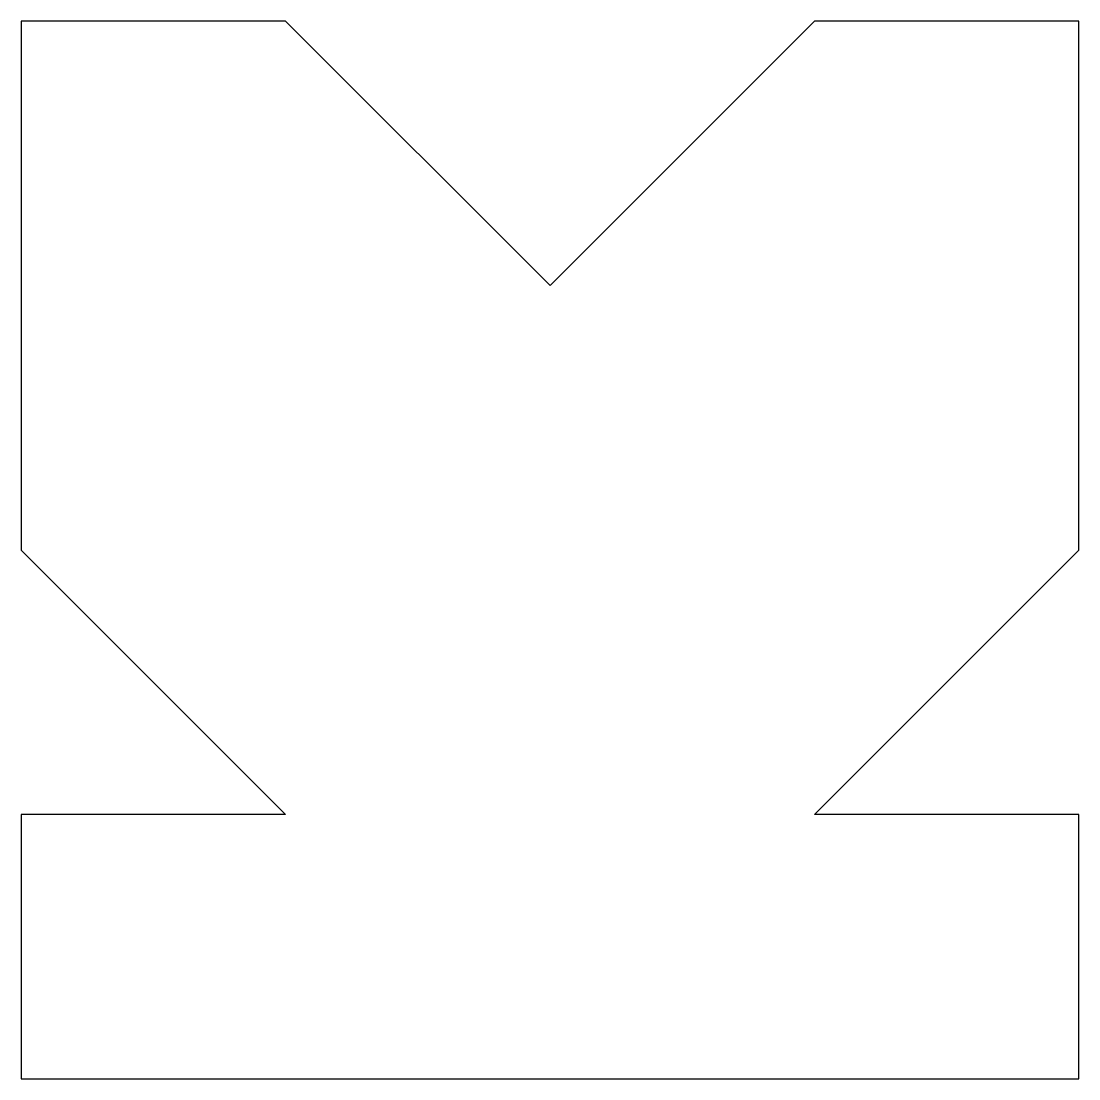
# Model space of a CAD drawing. Header units: centimetres. Extents: x 3 to 7, y 1 to 5.
import ezdxf

# ---------------------------------------------------------------- set-up
doc = ezdxf.new("R2010")
doc.units = ezdxf.units.CM

msp = doc.modelspace()

# ---------------------------------------------------------------- linework, layer by layer
for p, q in [((4, 5), (3, 5)), ((3, 5), (3, 3)), ((5, 4), (4, 5)), ((6, 5), (5, 4)), ((7, 5), (6, 5)), ((7, 3), (7, 5)), ((3, 3), (4, 2)), ((6, 2), (7, 3)), ((4, 2), (3, 2)), ((3, 2), (3, 1)), ((7, 2), (6, 2)), ((7, 1), (7, 2)), ((3, 1), (7, 1)), ((3, 1), (3, 1))]:
    msp.add_line(p, q)

doc.saveas('drawing.dxf')
